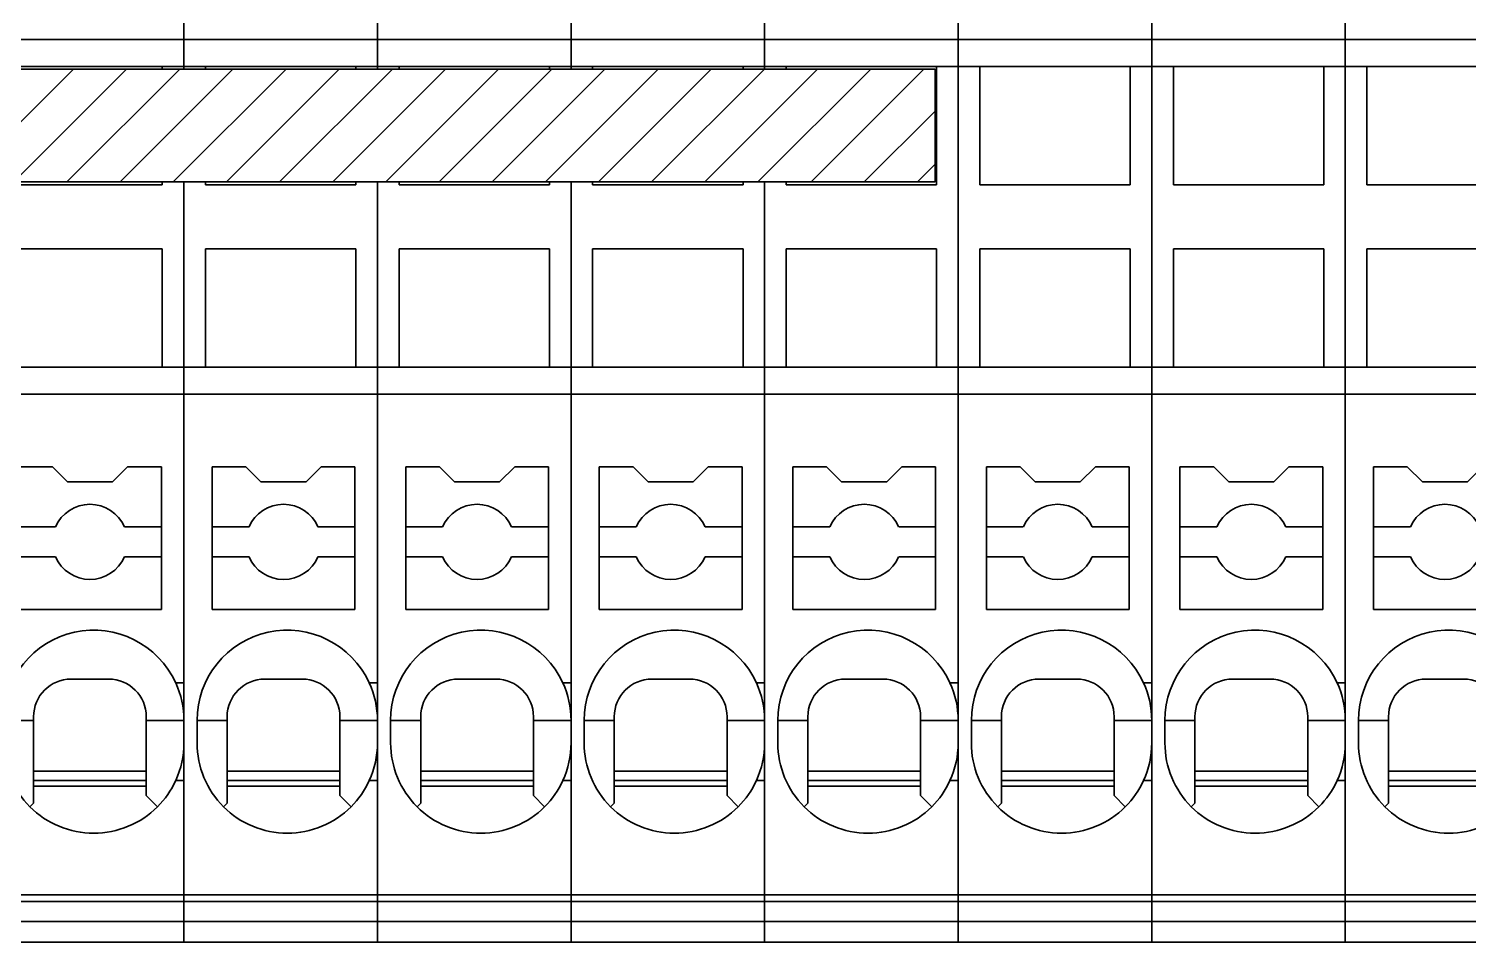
# Model space of a CAD drawing. Header units: millimetres. Extents: x 7 to 587, y 2 to 418.
# Drawn here: x 395.77 to 434.07, y 221 to 245.3 of the extents above; entities that cross this region are included whole.
import ezdxf

# ---------------------------------------------------------------- set-up
doc = ezdxf.new("R2010")
doc.units = ezdxf.units.MM
doc.layers.add('GR1_01', color=7, linetype='Continuous')
doc.layers.add('GR1_04', color=7, linetype='Continuous')

# ---------------------------------------------------------------- blocks, each defined once
blk = doc.blocks.new('BLKF102')
at = {"layer": 'GR1_01', "color": 3, "linetype": 'Continuous', "lineweight": 35}
for p, q in [((405.05, 245.018), (405.05, 245.451)), ((410.2, 245.018), (410.2, 245.35)), ((405.05, 245.018), (410.2, 245.018)), ((405.05, 245.018), (405.05, 244.3)), ((410.2, 244.3), (410.2, 245.018)), ((405.05, 244.3), (405.05, 244.225)), ((405.05, 244.3), (405.625, 244.3)), ((405.625, 244.3), (409.625, 244.3)), ((405.625, 244.225), (405.625, 244.3)), ((409.625, 244.3), (409.625, 244.225)), ((409.625, 244.3), (410.2, 244.3)), ((410.2, 244.225), (410.2, 244.3)), ((405.05, 241.225), (405.05, 236.3)), ((405.625, 241.15), (405.625, 241.225)), ((409.625, 241.15), (405.625, 241.15)), ((409.625, 241.225), (409.625, 241.15)), ((410.2, 236.3), (410.2, 241.225)), ((405.625, 239.45), (409.625, 239.45)), ((405.625, 236.3), (405.625, 239.45)), ((409.625, 239.45), (409.625, 236.3)), ((405.05, 236.3), (405.05, 235.582)), ((405.625, 236.3), (405.05, 236.3)), ((409.625, 236.3), (405.625, 236.3)), ((410.2, 236.3), (409.625, 236.3)), ((410.2, 235.582), (410.2, 236.3)), ((410.2, 235.582), (405.05, 235.582)), ((405.05, 235.582), (405.05, 222.256)), ((410.2, 235.582), (410.2, 227.9)), ((405.8, 233.65), (406.7, 233.65)), ((405.8, 232.05), (405.8, 233.65)), ((406.7, 233.65), (407.1, 233.25)), ((408.3, 233.25), (408.7, 233.65)), ((408.7, 233.65), (409.6, 233.65)), ((409.6, 233.65), (409.6, 232.05)), ((407.1, 233.25), (408.3, 233.25)), ((405.8, 231.25), (405.8, 232.05)), ((405.8, 232.05), (406.783, 232.05)), ((408.617, 232.05), (409.6, 232.05)), ((409.6, 232.05), (409.6, 231.25)), ((405.8, 229.85), (405.8, 231.25)), ((406.783, 231.25), (405.8, 231.25)), ((409.6, 231.25), (408.617, 231.25)), ((409.6, 231.25), (409.6, 229.85)), ((409.6, 229.85), (405.8, 229.85)), ((410.2, 227.9), (409.982, 227.9)), ((410.2, 227.9), (410.2, 226.9)), ((405.4, 226.9), (405.4, 226.3)), ((406.2, 226.9), (405.4, 226.9)), ((406.2, 227), (406.2, 226.9)), ((406.2, 225.55), (406.2, 226.9)), ((409.2, 227), (409.2, 226.9)), ((409.2, 226.9), (410.2, 226.9)), ((409.2, 225.55), (409.2, 226.9)), ((410.2, 226.9), (410.2, 226.3)), ((410.2, 225.3), (410.2, 226.3)), ((406.2, 225.3), (406.2, 225.55)), ((406.2, 225.55), (409.2, 225.55)), ((406.2, 225.15), (406.2, 225.3)), ((406.2, 225.3), (409.2, 225.3)), ((409.2, 225.3), (409.2, 225.55)), ((409.2, 225.15), (409.2, 225.3)), ((409.982, 225.3), (410.2, 225.3)), ((410.2, 222.256), (410.2, 225.3)), ((406.2, 225.15), (409.2, 225.15)), ((406.2, 224.7), (406.2, 225.15)), ((409.2, 224.9), (409.2, 225.15)), ((409.2, 224.9), (409.497, 224.603)), ((406.103, 224.603), (406.2, 224.7)), ((410.2, 222.256), (405.05, 222.256)), ((405.05, 222.256), (405.05, 222.087)), ((410.2, 222.256), (410.2, 222.087)), ((410.2, 222.087), (405.05, 222.087)), ((405.05, 222.087), (405.05, 221.548)), ((410.2, 222.087), (410.2, 221.548)), ((410.2, 221.548), (405.05, 221.548)), ((405.05, 221.548), (405.05, 221)), ((410.2, 221), (410.2, 221.548)), ((410.2, 221), (405.05, 221))]:
    blk.add_line(p, q, dxfattribs=at)
for centre, radius, start, end in [((407.7, 231.65), 1, 23.5782, 156.4218), ((407.7, 231.65), 1, 203.5782, 336.4218), ((407.8, 226.9), 2.4, 24.6243, 180), ((407.2, 227), 1, 90, 180), ((408.2, 227), 1, 0, 90), ((407.8, 226.9), 2.4, 0, 24.6243), ((407.8, 226.3), 2.4, 180, 225), ((407.8, 226.3), 2.4, 335.3757, 0), ((407.8, 226.3), 2.4, 315, 335.3757), ((407.8, 226.3), 2.4, 225, 315)]:
    blk.add_arc(centre, radius, start, end, dxfattribs=at)
blk.add_open_spline([(407.2, 228), (407.239, 228), (407.314, 228), (407.429, 228), (407.549, 228), (407.679, 228), (407.813, 228), (407.947, 228), (408.076, 228), (408.159, 228), (408.2, 228)], degree=3, knots=[0, 0, 0, 0, 0.118021, 0.223255, 0.346586, 0.477449, 0.613456, 0.74891, 0.878338, 1, 1, 1, 1], dxfattribs=at)
blk = doc.blocks.new('BLKF103')
at = {"layer": 'GR1_01', "color": 3, "linetype": 'Continuous', "lineweight": 35}
for p, q in [((410.2, 245.018), (410.2, 245.451)), ((415.35, 245.018), (415.35, 245.35)), ((410.2, 245.018), (415.35, 245.018)), ((410.2, 245.018), (410.2, 244.3)), ((415.35, 244.3), (415.35, 245.018)), ((410.2, 244.3), (410.2, 244.225)), ((410.2, 244.3), (410.775, 244.3)), ((410.775, 244.3), (414.775, 244.3)), ((410.775, 244.225), (410.775, 244.3)), ((414.775, 244.3), (414.775, 244.225)), ((414.775, 244.3), (415.35, 244.3)), ((415.35, 244.225), (415.35, 244.3)), ((410.2, 241.225), (410.2, 236.3)), ((410.775, 241.15), (410.775, 241.225)), ((414.775, 241.15), (410.775, 241.15)), ((414.775, 241.225), (414.775, 241.15)), ((415.35, 236.3), (415.35, 241.225)), ((410.775, 239.45), (414.775, 239.45)), ((410.775, 236.3), (410.775, 239.45)), ((414.775, 239.45), (414.775, 236.3)), ((410.2, 236.3), (410.2, 235.582)), ((410.775, 236.3), (410.2, 236.3)), ((414.775, 236.3), (410.775, 236.3)), ((415.35, 236.3), (414.775, 236.3)), ((415.35, 235.582), (415.35, 236.3)), ((415.35, 235.582), (410.2, 235.582)), ((410.2, 235.582), (410.2, 222.256)), ((415.35, 235.582), (415.35, 227.9)), ((410.95, 233.65), (411.85, 233.65)), ((410.95, 232.05), (410.95, 233.65)), ((411.85, 233.65), (412.25, 233.25)), ((413.45, 233.25), (413.85, 233.65)), ((413.85, 233.65), (414.75, 233.65)), ((414.75, 233.65), (414.75, 232.05)), ((412.25, 233.25), (413.45, 233.25)), ((410.95, 231.25), (410.95, 232.05)), ((410.95, 232.05), (411.933, 232.05)), ((413.767, 232.05), (414.75, 232.05)), ((414.75, 232.05), (414.75, 231.25)), ((410.95, 229.85), (410.95, 231.25)), ((411.933, 231.25), (410.95, 231.25)), ((414.75, 231.25), (413.767, 231.25)), ((414.75, 231.25), (414.75, 229.85)), ((414.75, 229.85), (410.95, 229.85)), ((415.35, 227.9), (415.132, 227.9)), ((415.35, 227.9), (415.35, 226.9)), ((410.55, 226.9), (410.55, 226.3)), ((411.35, 226.9), (410.55, 226.9)), ((411.35, 227), (411.35, 226.9)), ((411.35, 225.55), (411.35, 226.9)), ((414.35, 227), (414.35, 226.9)), ((414.35, 226.9), (415.35, 226.9)), ((414.35, 225.55), (414.35, 226.9)), ((415.35, 226.9), (415.35, 226.3)), ((415.35, 225.3), (415.35, 226.3)), ((411.35, 225.3), (411.35, 225.55)), ((411.35, 225.55), (414.35, 225.55)), ((411.35, 225.15), (411.35, 225.3)), ((411.35, 225.3), (414.35, 225.3)), ((414.35, 225.3), (414.35, 225.55)), ((414.35, 225.15), (414.35, 225.3)), ((415.132, 225.3), (415.35, 225.3)), ((415.35, 222.256), (415.35, 225.3)), ((411.35, 225.15), (414.35, 225.15)), ((411.35, 224.7), (411.35, 225.15)), ((414.35, 224.9), (414.35, 225.15)), ((414.35, 224.9), (414.647, 224.603)), ((411.253, 224.603), (411.35, 224.7)), ((415.35, 222.256), (410.2, 222.256)), ((410.2, 222.256), (410.2, 222.087)), ((415.35, 222.256), (415.35, 222.087)), ((415.35, 222.087), (410.2, 222.087)), ((410.2, 222.087), (410.2, 221.548)), ((415.35, 222.087), (415.35, 221.548)), ((415.35, 221.548), (410.2, 221.548)), ((410.2, 221.548), (410.2, 221)), ((415.35, 221), (415.35, 221.548)), ((415.35, 221), (410.2, 221))]:
    blk.add_line(p, q, dxfattribs=at)
for centre, radius, start, end in [((412.85, 231.65), 1, 23.5782, 156.4218), ((412.85, 231.65), 1, 203.5782, 336.4218), ((412.95, 226.9), 2.4, 24.6243, 180), ((412.35, 227), 1, 90, 180), ((413.35, 227), 1, 0, 90), ((412.95, 226.9), 2.4, 0, 24.6243), ((412.95, 226.3), 2.4, 180, 225), ((412.95, 226.3), 2.4, 335.3757, 0), ((412.95, 226.3), 2.4, 315, 335.3757), ((412.95, 226.3), 2.4, 225, 315)]:
    blk.add_arc(centre, radius, start, end, dxfattribs=at)
blk.add_open_spline([(412.35, 228), (412.389, 228), (412.464, 228), (412.579, 228), (412.699, 228), (412.829, 228), (412.963, 228), (413.097, 228), (413.226, 228), (413.309, 228), (413.35, 228)], degree=3, knots=[0, 0, 0, 0, 0.118021, 0.223255, 0.346586, 0.477449, 0.613456, 0.74891, 0.878338, 1, 1, 1, 1], dxfattribs=at)
blk = doc.blocks.new('BLKF104')
at = {"layer": 'GR1_01', "color": 3, "linetype": 'Continuous', "lineweight": 35}
for p, q in [((415.35, 245.018), (415.35, 245.451)), ((420.5, 245.018), (420.5, 245.35)), ((415.35, 245.018), (420.5, 245.018)), ((415.35, 245.018), (415.35, 244.3)), ((420.5, 244.3), (420.5, 245.018)), ((415.35, 244.3), (415.35, 244.225)), ((415.35, 244.3), (415.925, 244.3)), ((415.925, 244.3), (419.925, 244.3)), ((415.925, 244.225), (415.925, 244.3)), ((419.925, 244.3), (419.925, 241.15)), ((419.925, 244.3), (420.5, 244.3)), ((420.5, 236.3), (420.5, 244.3)), ((415.35, 241.225), (415.35, 236.3)), ((415.925, 241.15), (415.925, 241.225)), ((419.925, 241.15), (415.925, 241.15)), ((415.925, 239.45), (419.925, 239.45)), ((415.925, 236.3), (415.925, 239.45)), ((419.925, 239.45), (419.925, 236.3)), ((415.35, 236.3), (415.35, 235.582)), ((415.925, 236.3), (415.35, 236.3)), ((419.925, 236.3), (415.925, 236.3)), ((420.5, 236.3), (419.925, 236.3)), ((420.5, 235.582), (420.5, 236.3)), ((420.5, 235.582), (415.35, 235.582)), ((415.35, 235.582), (415.35, 222.256)), ((420.5, 235.582), (420.5, 227.9)), ((416.1, 233.65), (417, 233.65)), ((416.1, 232.05), (416.1, 233.65)), ((417, 233.65), (417.4, 233.25)), ((418.6, 233.25), (419, 233.65)), ((419, 233.65), (419.9, 233.65)), ((419.9, 233.65), (419.9, 232.05)), ((417.4, 233.25), (418.6, 233.25)), ((416.1, 231.25), (416.1, 232.05)), ((416.1, 232.05), (417.083, 232.05)), ((418.917, 232.05), (419.9, 232.05)), ((419.9, 232.05), (419.9, 231.25)), ((416.1, 229.85), (416.1, 231.25)), ((417.083, 231.25), (416.1, 231.25)), ((419.9, 231.25), (418.917, 231.25)), ((419.9, 231.25), (419.9, 229.85)), ((419.9, 229.85), (416.1, 229.85)), ((420.5, 227.9), (420.282, 227.9)), ((420.5, 227.9), (420.5, 226.9)), ((415.7, 226.9), (415.7, 226.3)), ((416.5, 226.9), (415.7, 226.9)), ((416.5, 227), (416.5, 226.9)), ((416.5, 225.55), (416.5, 226.9)), ((419.5, 227), (419.5, 226.9)), ((419.5, 226.9), (420.5, 226.9)), ((419.5, 225.55), (419.5, 226.9)), ((420.5, 226.9), (420.5, 226.3)), ((420.5, 225.3), (420.5, 226.3)), ((416.5, 225.3), (416.5, 225.55)), ((416.5, 225.55), (419.5, 225.55)), ((416.5, 225.15), (416.5, 225.3)), ((416.5, 225.3), (419.5, 225.3)), ((419.5, 225.3), (419.5, 225.55)), ((419.5, 225.15), (419.5, 225.3)), ((420.282, 225.3), (420.5, 225.3)), ((420.5, 222.256), (420.5, 225.3)), ((416.5, 225.15), (419.5, 225.15)), ((416.5, 224.7), (416.5, 225.15)), ((419.5, 224.9), (419.5, 225.15)), ((419.5, 224.9), (419.797, 224.603)), ((416.403, 224.603), (416.5, 224.7)), ((420.5, 222.256), (415.35, 222.256)), ((415.35, 222.256), (415.35, 222.087)), ((420.5, 222.256), (420.5, 222.087)), ((420.5, 222.087), (415.35, 222.087)), ((415.35, 222.087), (415.35, 221.548)), ((420.5, 222.087), (420.5, 221.548)), ((420.5, 221.548), (415.35, 221.548)), ((415.35, 221.548), (415.35, 221)), ((420.5, 221), (420.5, 221.548)), ((420.5, 221), (415.35, 221))]:
    blk.add_line(p, q, dxfattribs=at)
for centre, radius, start, end in [((418, 231.65), 1, 23.5782, 156.4218), ((418, 231.65), 1, 203.5782, 336.4218), ((418.1, 226.9), 2.4, 24.6243, 180), ((417.5, 227), 1, 90, 180), ((418.5, 227), 1, 0, 90), ((418.1, 226.9), 2.4, 0, 24.6243), ((418.1, 226.3), 2.4, 180, 225), ((418.1, 226.3), 2.4, 335.3757, 0), ((418.1, 226.3), 2.4, 315, 335.3757), ((418.1, 226.3), 2.4, 225, 315)]:
    blk.add_arc(centre, radius, start, end, dxfattribs=at)
blk.add_open_spline([(417.5, 228), (417.539, 228), (417.614, 228), (417.729, 228), (417.849, 228), (417.979, 228), (418.113, 228), (418.247, 228), (418.376, 228), (418.459, 228), (418.5, 228)], degree=3, knots=[0, 0, 0, 0, 0.118021, 0.223255, 0.346586, 0.477449, 0.613456, 0.74891, 0.878338, 1, 1, 1, 1], dxfattribs=at)
blk = doc.blocks.new('BLKF105')
at = {"layer": 'GR1_01', "color": 3, "linetype": 'Continuous', "lineweight": 35}
for p, q in [((420.5, 245.018), (420.5, 245.451)), ((425.65, 245.018), (425.65, 245.35)), ((420.5, 245.018), (425.65, 245.018)), ((420.5, 245.018), (420.5, 244.3)), ((425.65, 244.3), (425.65, 245.018)), ((420.5, 244.3), (420.5, 236.3)), ((420.5, 244.3), (421.075, 244.3)), ((421.075, 241.15), (421.075, 244.3)), ((421.075, 244.3), (425.075, 244.3)), ((425.075, 244.3), (425.075, 241.15)), ((425.075, 244.3), (425.65, 244.3)), ((425.65, 236.3), (425.65, 244.3)), ((425.075, 241.15), (421.075, 241.15)), ((421.075, 239.45), (425.075, 239.45)), ((421.075, 236.3), (421.075, 239.45)), ((425.075, 239.45), (425.075, 236.3)), ((420.5, 236.3), (420.5, 235.582)), ((421.075, 236.3), (420.5, 236.3)), ((425.075, 236.3), (421.075, 236.3)), ((425.65, 236.3), (425.075, 236.3)), ((425.65, 235.582), (425.65, 236.3)), ((425.65, 235.582), (420.5, 235.582)), ((420.5, 235.582), (420.5, 222.256)), ((425.65, 235.582), (425.65, 227.9)), ((421.25, 233.65), (422.15, 233.65)), ((421.25, 232.05), (421.25, 233.65)), ((422.15, 233.65), (422.55, 233.25)), ((423.75, 233.25), (424.15, 233.65)), ((424.15, 233.65), (425.05, 233.65)), ((425.05, 233.65), (425.05, 232.05)), ((422.55, 233.25), (423.75, 233.25)), ((421.25, 231.25), (421.25, 232.05)), ((421.25, 232.05), (422.233, 232.05)), ((424.067, 232.05), (425.05, 232.05)), ((425.05, 232.05), (425.05, 231.25)), ((421.25, 229.85), (421.25, 231.25)), ((422.233, 231.25), (421.25, 231.25)), ((425.05, 231.25), (424.067, 231.25)), ((425.05, 231.25), (425.05, 229.85)), ((425.05, 229.85), (421.25, 229.85)), ((425.65, 227.9), (425.432, 227.9)), ((425.65, 227.9), (425.65, 226.9)), ((420.85, 226.9), (420.85, 226.3)), ((421.65, 226.9), (420.85, 226.9)), ((421.65, 227), (421.65, 226.9)), ((421.65, 225.55), (421.65, 226.9)), ((424.65, 227), (424.65, 226.9)), ((424.65, 226.9), (425.65, 226.9)), ((424.65, 225.55), (424.65, 226.9)), ((425.65, 226.9), (425.65, 226.3)), ((425.65, 225.3), (425.65, 226.3)), ((421.65, 225.3), (421.65, 225.55)), ((421.65, 225.55), (424.65, 225.55)), ((421.65, 225.15), (421.65, 225.3)), ((421.65, 225.3), (424.65, 225.3)), ((424.65, 225.3), (424.65, 225.55)), ((424.65, 225.15), (424.65, 225.3)), ((425.432, 225.3), (425.65, 225.3)), ((425.65, 222.256), (425.65, 225.3)), ((421.65, 225.15), (424.65, 225.15)), ((421.65, 224.7), (421.65, 225.15)), ((424.65, 224.9), (424.65, 225.15)), ((424.65, 224.9), (424.947, 224.603)), ((421.553, 224.603), (421.65, 224.7)), ((425.65, 222.256), (420.5, 222.256)), ((420.5, 222.256), (420.5, 222.087)), ((425.65, 222.256), (425.65, 222.087)), ((425.65, 222.087), (420.5, 222.087)), ((420.5, 222.087), (420.5, 221.548)), ((425.65, 222.087), (425.65, 221.548)), ((425.65, 221.548), (420.5, 221.548)), ((420.5, 221.548), (420.5, 221)), ((425.65, 221), (425.65, 221.548)), ((425.65, 221), (420.5, 221))]:
    blk.add_line(p, q, dxfattribs=at)
for centre, radius, start, end in [((423.15, 231.65), 1, 23.5782, 156.4218), ((423.15, 231.65), 1, 203.5782, 336.4218), ((423.25, 226.9), 2.4, 24.6243, 180), ((422.65, 227), 1, 90, 180), ((423.65, 227), 1, 0, 90), ((423.25, 226.9), 2.4, 0, 24.6243), ((423.25, 226.3), 2.4, 180, 225), ((423.25, 226.3), 2.4, 335.3757, 0), ((423.25, 226.3), 2.4, 315, 335.3757), ((423.25, 226.3), 2.4, 225, 315)]:
    blk.add_arc(centre, radius, start, end, dxfattribs=at)
blk.add_open_spline([(422.65, 228), (422.689, 228), (422.764, 228), (422.879, 228), (422.999, 228), (423.129, 228), (423.263, 228), (423.397, 228), (423.526, 228), (423.609, 228), (423.65, 228)], degree=3, knots=[0, 0, 0, 0, 0.118021, 0.223255, 0.346586, 0.477449, 0.613456, 0.74891, 0.878338, 1, 1, 1, 1], dxfattribs=at)
blk = doc.blocks.new('BLKF106')
at = {"layer": 'GR1_01', "color": 3, "linetype": 'Continuous', "lineweight": 35}
for p, q in [((425.65, 245.018), (425.65, 245.451)), ((430.8, 245.018), (430.8, 245.35)), ((425.65, 245.018), (430.8, 245.018)), ((425.65, 245.018), (425.65, 244.3)), ((430.8, 244.3), (430.8, 245.018)), ((425.65, 244.3), (425.65, 236.3)), ((425.65, 244.3), (426.225, 244.3)), ((426.225, 241.15), (426.225, 244.3)), ((426.225, 244.3), (430.225, 244.3)), ((430.225, 244.3), (430.225, 241.15)), ((430.225, 244.3), (430.8, 244.3)), ((430.8, 236.3), (430.8, 244.3)), ((430.225, 241.15), (426.225, 241.15)), ((426.225, 239.45), (430.225, 239.45)), ((426.225, 236.3), (426.225, 239.45)), ((430.225, 239.45), (430.225, 236.3)), ((425.65, 236.3), (425.65, 235.582)), ((426.225, 236.3), (425.65, 236.3)), ((430.225, 236.3), (426.225, 236.3)), ((430.8, 236.3), (430.225, 236.3)), ((430.8, 235.582), (430.8, 236.3)), ((430.8, 235.582), (425.65, 235.582)), ((425.65, 235.582), (425.65, 222.256)), ((430.8, 235.582), (430.8, 227.9)), ((426.4, 233.65), (427.3, 233.65)), ((426.4, 232.05), (426.4, 233.65)), ((427.3, 233.65), (427.7, 233.25)), ((428.9, 233.25), (429.3, 233.65)), ((429.3, 233.65), (430.2, 233.65)), ((430.2, 233.65), (430.2, 232.05)), ((427.7, 233.25), (428.9, 233.25)), ((426.4, 231.25), (426.4, 232.05)), ((426.4, 232.05), (427.383, 232.05)), ((429.217, 232.05), (430.2, 232.05)), ((430.2, 232.05), (430.2, 231.25)), ((426.4, 229.85), (426.4, 231.25)), ((427.383, 231.25), (426.4, 231.25)), ((430.2, 231.25), (429.217, 231.25)), ((430.2, 231.25), (430.2, 229.85)), ((430.2, 229.85), (426.4, 229.85)), ((430.8, 227.9), (430.582, 227.9)), ((430.8, 227.9), (430.8, 226.9)), ((426, 226.9), (426, 226.3)), ((426.8, 226.9), (426, 226.9)), ((426.8, 227), (426.8, 226.9)), ((426.8, 225.55), (426.8, 226.9)), ((429.8, 227), (429.8, 226.9)), ((429.8, 226.9), (430.8, 226.9)), ((429.8, 225.55), (429.8, 226.9)), ((430.8, 226.9), (430.8, 226.3)), ((430.8, 225.3), (430.8, 226.3)), ((426.8, 225.3), (426.8, 225.55)), ((426.8, 225.55), (429.8, 225.55)), ((426.8, 225.15), (426.8, 225.3)), ((426.8, 225.3), (429.8, 225.3)), ((429.8, 225.3), (429.8, 225.55)), ((429.8, 225.15), (429.8, 225.3)), ((430.582, 225.3), (430.8, 225.3)), ((430.8, 222.256), (430.8, 225.3)), ((426.8, 225.15), (429.8, 225.15)), ((426.8, 224.7), (426.8, 225.15)), ((429.8, 224.9), (429.8, 225.15)), ((429.8, 224.9), (430.097, 224.603)), ((426.703, 224.603), (426.8, 224.7)), ((430.8, 222.256), (425.65, 222.256)), ((425.65, 222.256), (425.65, 222.087)), ((430.8, 222.256), (430.8, 222.087)), ((430.8, 222.087), (425.65, 222.087)), ((425.65, 222.087), (425.65, 221.548)), ((430.8, 222.087), (430.8, 221.548)), ((430.8, 221.548), (425.65, 221.548)), ((425.65, 221.548), (425.65, 221)), ((430.8, 221), (430.8, 221.548)), ((430.8, 221), (425.65, 221))]:
    blk.add_line(p, q, dxfattribs=at)
for centre, radius, start, end in [((428.3, 231.65), 1, 23.5782, 156.4218), ((428.3, 231.65), 1, 203.5782, 336.4218), ((428.4, 226.9), 2.4, 24.6243, 180), ((427.8, 227), 1, 90, 180), ((428.8, 227), 1, 0, 90), ((428.4, 226.9), 2.4, 0, 24.6243), ((428.4, 226.3), 2.4, 180, 225), ((428.4, 226.3), 2.4, 335.3757, 0), ((428.4, 226.3), 2.4, 315, 335.3757), ((428.4, 226.3), 2.4, 225, 315)]:
    blk.add_arc(centre, radius, start, end, dxfattribs=at)
blk.add_open_spline([(427.8, 228), (427.839, 228), (427.914, 228), (428.029, 228), (428.149, 228), (428.279, 228), (428.413, 228), (428.547, 228), (428.676, 228), (428.759, 228), (428.8, 228)], degree=3, knots=[0, 0, 0, 0, 0.118021, 0.223255, 0.346586, 0.477449, 0.613456, 0.74891, 0.878338, 1, 1, 1, 1], dxfattribs=at)
blk = doc.blocks.new('BLKF107')
at = {"layer": 'GR1_01', "color": 3, "linetype": 'Continuous', "lineweight": 35}
for p, q in [((430.8, 245.018), (430.8, 245.451)), ((430.8, 245.018), (435.95, 245.018)), ((430.8, 245.018), (430.8, 244.3)), ((430.8, 244.3), (430.8, 236.3)), ((430.8, 244.3), (431.375, 244.3)), ((431.375, 241.15), (431.375, 244.3)), ((431.375, 244.3), (435.375, 244.3)), ((435.375, 241.15), (431.375, 241.15)), ((431.375, 239.45), (435.375, 239.45)), ((431.375, 236.3), (431.375, 239.45)), ((430.8, 236.3), (430.8, 235.582)), ((431.375, 236.3), (430.8, 236.3)), ((435.375, 236.3), (431.375, 236.3)), ((435.95, 235.582), (430.8, 235.582)), ((430.8, 235.582), (430.8, 222.256)), ((431.55, 233.65), (432.45, 233.65)), ((431.55, 232.05), (431.55, 233.65)), ((432.45, 233.65), (432.85, 233.25)), ((434.05, 233.25), (434.45, 233.65)), ((432.85, 233.25), (434.05, 233.25)), ((431.55, 231.25), (431.55, 232.05)), ((431.55, 232.05), (432.533, 232.05)), ((431.55, 229.85), (431.55, 231.25)), ((432.533, 231.25), (431.55, 231.25)), ((435.35, 229.85), (431.55, 229.85)), ((431.15, 226.9), (431.15, 226.3)), ((431.95, 226.9), (431.15, 226.9)), ((431.95, 227), (431.95, 226.9)), ((431.95, 225.55), (431.95, 226.9)), ((431.95, 225.3), (431.95, 225.55)), ((431.95, 225.55), (434.95, 225.55)), ((431.95, 225.15), (431.95, 225.3)), ((431.95, 225.3), (434.95, 225.3)), ((431.95, 225.15), (434.95, 225.15)), ((431.95, 224.7), (431.95, 225.15)), ((431.853, 224.603), (431.95, 224.7)), ((435.95, 222.256), (430.8, 222.256)), ((430.8, 222.256), (430.8, 222.087)), ((435.95, 222.087), (430.8, 222.087)), ((430.8, 222.087), (430.8, 221.548)), ((435.95, 221.548), (430.8, 221.548)), ((430.8, 221.548), (430.8, 221)), ((435.95, 221), (430.8, 221))]:
    blk.add_line(p, q, dxfattribs=at)
for centre, radius, start, end in [((433.45, 231.65), 1, 23.5782, 156.4218), ((433.45, 231.65), 1, 203.5782, 336.4218), ((433.55, 226.9), 2.4, 24.6243, 180), ((432.95, 227), 1, 90, 180), ((433.95, 227), 1, 0, 90), ((433.55, 226.3), 2.4, 180, 225), ((433.55, 226.3), 2.4, 225, 315)]:
    blk.add_arc(centre, radius, start, end, dxfattribs=at)
blk.add_open_spline([(432.95, 228), (432.989, 228), (433.064, 228), (433.179, 228), (433.299, 228), (433.429, 228), (433.563, 228), (433.697, 228), (433.826, 228), (433.909, 228), (433.95, 228)], degree=3, knots=[0, 0, 0, 0, 0.118021, 0.223255, 0.346586, 0.477449, 0.613456, 0.74891, 0.878338, 1, 1, 1, 1], dxfattribs=at)
blk = doc.blocks.new('BLKF111')
at = {"layer": 'GR1_01', "color": 3, "linetype": 'Continuous', "lineweight": 35}
for p, q in [((399.9, 245.018), (399.9, 245.451)), ((405.05, 245.018), (405.05, 245.35)), ((399.9, 245.018), (405.05, 245.018)), ((399.9, 245.018), (399.9, 244.3)), ((405.05, 244.3), (405.05, 245.018)), ((399.9, 244.3), (399.9, 244.225)), ((399.9, 244.3), (400.475, 244.3)), ((400.475, 244.3), (404.475, 244.3)), ((400.475, 244.225), (400.475, 244.3)), ((404.475, 244.3), (404.475, 244.225)), ((404.475, 244.3), (405.05, 244.3)), ((405.05, 244.225), (405.05, 244.3)), ((399.9, 241.225), (399.9, 236.3)), ((400.475, 241.15), (400.475, 241.225)), ((404.475, 241.15), (400.475, 241.15)), ((404.475, 241.225), (404.475, 241.15)), ((405.05, 236.3), (405.05, 241.225)), ((400.475, 239.45), (404.475, 239.45)), ((400.475, 236.3), (400.475, 239.45)), ((404.475, 239.45), (404.475, 236.3)), ((399.9, 236.3), (399.9, 235.582)), ((400.475, 236.3), (399.9, 236.3)), ((404.475, 236.3), (400.475, 236.3)), ((405.05, 236.3), (404.475, 236.3)), ((405.05, 235.582), (405.05, 236.3)), ((405.05, 235.582), (399.9, 235.582)), ((399.9, 235.582), (399.9, 222.256)), ((405.05, 235.582), (405.05, 227.9)), ((400.65, 233.65), (401.55, 233.65)), ((400.65, 232.05), (400.65, 233.65)), ((401.55, 233.65), (401.95, 233.25)), ((403.15, 233.25), (403.55, 233.65)), ((403.55, 233.65), (404.45, 233.65)), ((404.45, 233.65), (404.45, 232.05)), ((401.95, 233.25), (403.15, 233.25)), ((400.65, 231.25), (400.65, 232.05)), ((400.65, 232.05), (401.633, 232.05)), ((403.467, 232.05), (404.45, 232.05)), ((404.45, 232.05), (404.45, 231.25)), ((400.65, 229.85), (400.65, 231.25)), ((401.633, 231.25), (400.65, 231.25)), ((404.45, 231.25), (403.467, 231.25)), ((404.45, 231.25), (404.45, 229.85)), ((404.45, 229.85), (400.65, 229.85)), ((405.05, 227.9), (404.832, 227.9)), ((405.05, 227.9), (405.05, 226.9)), ((400.25, 226.9), (400.25, 226.3)), ((401.05, 226.9), (400.25, 226.9)), ((401.05, 227), (401.05, 226.9)), ((401.05, 225.55), (401.05, 226.9)), ((404.05, 227), (404.05, 226.9)), ((404.05, 226.9), (405.05, 226.9)), ((404.05, 225.55), (404.05, 226.9)), ((405.05, 226.9), (405.05, 226.3)), ((405.05, 225.3), (405.05, 226.3)), ((401.05, 225.3), (401.05, 225.55)), ((401.05, 225.55), (404.05, 225.55)), ((401.05, 225.15), (401.05, 225.3)), ((401.05, 225.3), (404.05, 225.3)), ((404.05, 225.3), (404.05, 225.55)), ((404.05, 225.15), (404.05, 225.3)), ((404.832, 225.3), (405.05, 225.3)), ((405.05, 222.256), (405.05, 225.3)), ((401.05, 225.15), (404.05, 225.15)), ((401.05, 224.7), (401.05, 225.15)), ((404.05, 224.9), (404.05, 225.15)), ((404.05, 224.9), (404.347, 224.603)), ((400.953, 224.603), (401.05, 224.7)), ((405.05, 222.256), (399.9, 222.256)), ((399.9, 222.256), (399.9, 222.087)), ((405.05, 222.256), (405.05, 222.087)), ((405.05, 222.087), (399.9, 222.087)), ((399.9, 222.087), (399.9, 221.548)), ((405.05, 222.087), (405.05, 221.548)), ((405.05, 221.548), (399.9, 221.548)), ((399.9, 221.548), (399.9, 221)), ((405.05, 221), (405.05, 221.548)), ((405.05, 221), (399.9, 221))]:
    blk.add_line(p, q, dxfattribs=at)
for centre, radius, start, end in [((402.55, 231.65), 1, 23.5782, 156.4218), ((402.55, 231.65), 1, 203.5782, 336.4218), ((402.65, 226.9), 2.4, 24.6243, 180), ((402.05, 227), 1, 90, 180), ((403.05, 227), 1, 0, 90), ((402.65, 226.9), 2.4, 0, 24.6243), ((402.65, 226.3), 2.4, 180, 225), ((402.65, 226.3), 2.4, 335.3757, 0), ((402.65, 226.3), 2.4, 315, 335.3757), ((402.65, 226.3), 2.4, 225, 315)]:
    blk.add_arc(centre, radius, start, end, dxfattribs=at)
blk.add_open_spline([(402.05, 228), (402.089, 228), (402.164, 228), (402.279, 228), (402.399, 228), (402.529, 228), (402.663, 228), (402.797, 228), (402.926, 228), (403.009, 228), (403.05, 228)], degree=3, knots=[0, 0, 0, 0, 0.118021, 0.223255, 0.346586, 0.477449, 0.613456, 0.74891, 0.878338, 1, 1, 1, 1], dxfattribs=at)
blk = doc.blocks.new('BLKF101')
at = {"layer": 'GR1_01', "color": 3, "linetype": 'Continuous', "lineweight": 35}
for name in ['BLKF111', 'BLKF102', 'BLKF103', 'BLKF104', 'BLKF105', 'BLKF106', 'BLKF107']:
    blk.add_blockref(name, (0, 0), dxfattribs=at)
blk = doc.blocks.new('BLKF121')
at = {"layer": 'GR1_01', "color": 3, "linetype": 'Continuous', "lineweight": 35}
for p, q in [((399.9, 245.018), (399.9, 245.35)), ((394.75, 245.018), (399.9, 245.018)), ((399.9, 244.3), (399.9, 245.018)), ((395.325, 244.3), (399.325, 244.3)), ((399.325, 244.3), (399.325, 244.225)), ((399.325, 244.3), (399.9, 244.3)), ((399.9, 244.225), (399.9, 244.3)), ((399.325, 241.15), (395.325, 241.15)), ((399.325, 241.225), (399.325, 241.15)), ((399.9, 236.3), (399.9, 241.225)), ((395.325, 239.45), (399.325, 239.45)), ((399.325, 239.45), (399.325, 236.3)), ((399.325, 236.3), (395.325, 236.3)), ((399.9, 236.3), (399.325, 236.3)), ((399.9, 235.582), (399.9, 236.3)), ((399.9, 235.582), (394.75, 235.582)), ((399.9, 235.582), (399.9, 227.9)), ((395.5, 233.65), (396.4, 233.65)), ((396.4, 233.65), (396.8, 233.25)), ((398, 233.25), (398.4, 233.65)), ((398.4, 233.65), (399.3, 233.65)), ((399.3, 233.65), (399.3, 232.05)), ((396.8, 233.25), (398, 233.25)), ((395.5, 232.05), (396.483, 232.05)), ((398.317, 232.05), (399.3, 232.05)), ((399.3, 232.05), (399.3, 231.25)), ((396.483, 231.25), (395.5, 231.25)), ((399.3, 231.25), (398.317, 231.25)), ((399.3, 231.25), (399.3, 229.85)), ((399.3, 229.85), (395.5, 229.85)), ((399.9, 227.9), (399.682, 227.9)), ((399.9, 227.9), (399.9, 226.9)), ((395.9, 226.9), (395.1, 226.9)), ((395.9, 227), (395.9, 226.9)), ((395.9, 225.55), (395.9, 226.9)), ((398.9, 227), (398.9, 226.9)), ((398.9, 226.9), (399.9, 226.9)), ((398.9, 225.55), (398.9, 226.9)), ((399.9, 226.9), (399.9, 226.3)), ((399.9, 225.3), (399.9, 226.3)), ((395.9, 225.3), (395.9, 225.55)), ((395.9, 225.55), (398.9, 225.55)), ((395.9, 225.15), (395.9, 225.3)), ((395.9, 225.3), (398.9, 225.3)), ((398.9, 225.3), (398.9, 225.55)), ((398.9, 225.15), (398.9, 225.3)), ((399.682, 225.3), (399.9, 225.3)), ((399.9, 222.256), (399.9, 225.3)), ((395.9, 225.15), (398.9, 225.15)), ((395.9, 224.7), (395.9, 225.15)), ((398.9, 224.9), (398.9, 225.15)), ((398.9, 224.9), (399.197, 224.603)), ((395.803, 224.603), (395.9, 224.7)), ((399.9, 222.256), (394.75, 222.256)), ((399.9, 222.256), (399.9, 222.087)), ((399.9, 222.087), (394.75, 222.087)), ((399.9, 222.087), (399.9, 221.548)), ((399.9, 221.548), (394.75, 221.548)), ((399.9, 221), (399.9, 221.548)), ((399.9, 221), (394.75, 221))]:
    blk.add_line(p, q, dxfattribs=at)
for centre, radius, start, end in [((397.4, 231.65), 1, 23.5782, 156.4218), ((397.4, 231.65), 1, 203.5782, 336.4218), ((397.5, 226.9), 2.4, 24.6243, 180), ((396.9, 227), 1, 90, 180), ((397.9, 227), 1, 0, 90), ((397.5, 226.9), 2.4, 0, 24.6243), ((397.5, 226.3), 2.4, 180, 225), ((397.5, 226.3), 2.4, 335.3757, 0), ((397.5, 226.3), 2.4, 315, 335.3757), ((397.5, 226.3), 2.4, 225, 315)]:
    blk.add_arc(centre, radius, start, end, dxfattribs=at)
blk.add_open_spline([(396.9, 228), (396.939, 228), (397.014, 228), (397.129, 228), (397.249, 228), (397.379, 228), (397.513, 228), (397.647, 228), (397.776, 228), (397.859, 228), (397.9, 228)], degree=3, knots=[0, 0, 0, 0, 0.118021, 0.223255, 0.346586, 0.477449, 0.613456, 0.74891, 0.878338, 1, 1, 1, 1], dxfattribs=at)
blk = doc.blocks.new('BLKF112')
at = {"layer": 'GR1_01', "color": 3, "linetype": 'Continuous', "lineweight": 35}
blk.add_blockref('BLKF121', (0, 0), dxfattribs=at)
blk = doc.blocks.new('BLKF138')
at = {"layer": 'GR1_04', "color": 3, "linetype": 'Continuous', "lineweight": 35}
for p, q in [((395.438, 244.225), (395.438, 241.225)), ((395.438, 244.225), (419.888, 244.225)), ((419.888, 244.225), (419.888, 241.225)), ((419.888, 241.225), (395.438, 241.225))]:
    blk.add_line(p, q, dxfattribs=at)

msp = doc.modelspace()

# ---------------------------------------------------------------- hatches: boundary and pattern name
at = {"layer": 'GR1_04', "linetype": 'Continuous', "lineweight": 35}
h = msp.add_hatch(dxfattribs=at)
h.set_pattern_fill('_USER', color=3, angle=45, style=0, pattern_type=0)
h.set_pattern_definition([(45, (0, 0), (-0.7071068, 0.7071068), [])])
h.paths.add_polyline_path([(419.888, 244.225), (395.438, 244.225), (395.438, 241.225), (419.888, 241.225)], flags=0)

# ---------------------------------------------------------------- block references
at = {"layer": 'GR1_01', "color": 3, "linetype": 'Continuous', "lineweight": 35}
for name in ['BLKF112', 'BLKF101']:
    msp.add_blockref(name, (0, 0), dxfattribs=at)
at = {"layer": 'GR1_04', "color": 3, "linetype": 'Continuous', "lineweight": 35}
msp.add_blockref('BLKF138', (0, 0), dxfattribs=at)

doc.saveas('drawing.dxf')
